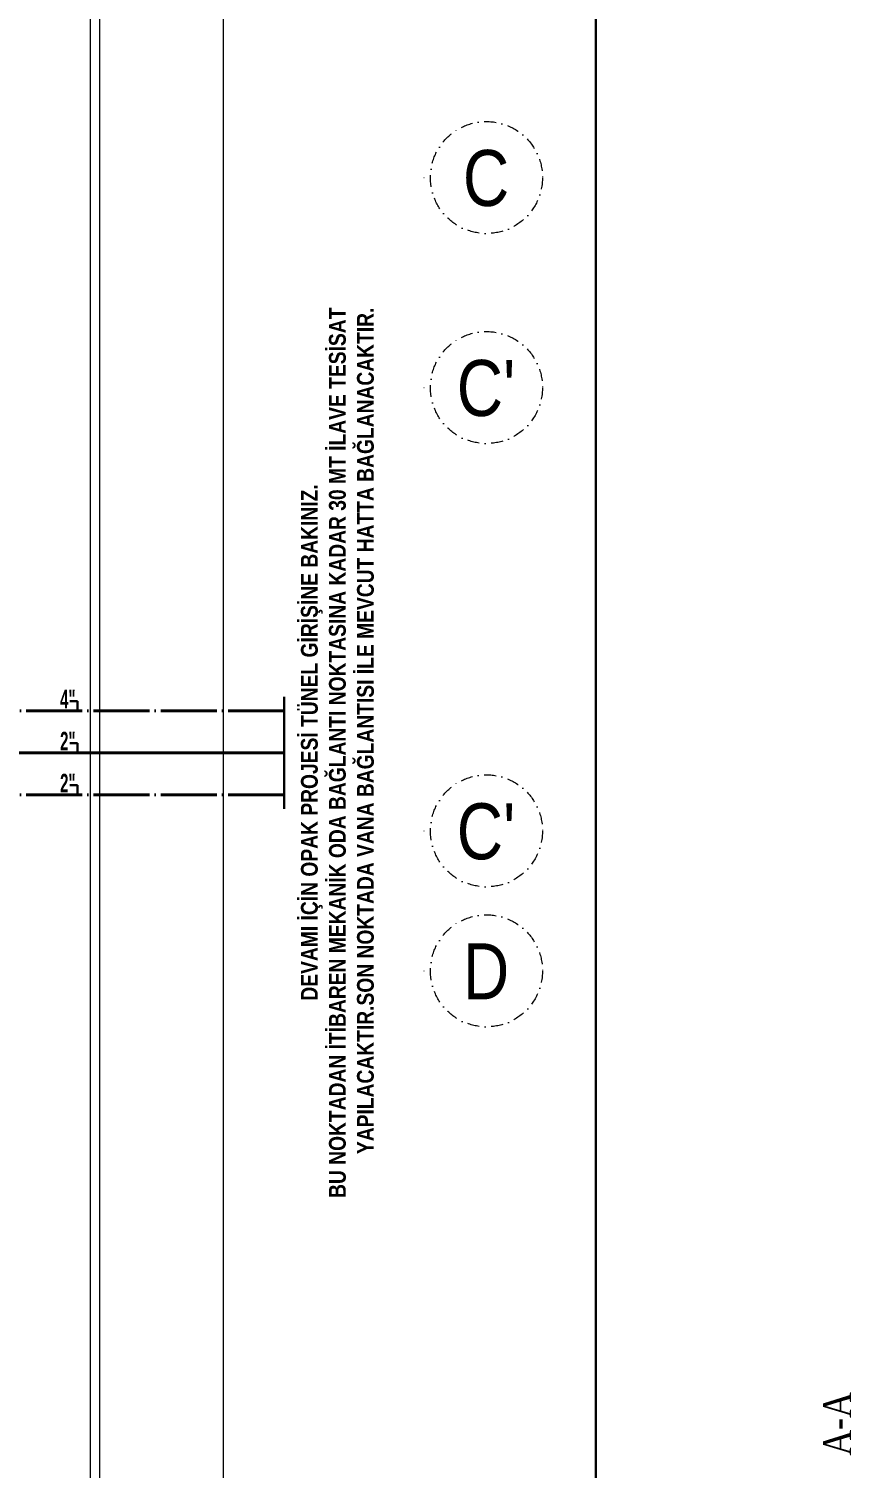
# Model space of a CAD drawing. Header units: centimetres. Extents: x 405464 to 563355, y 50011 to 66875.
# Drawn here: x 518370 to 519251, y 54236 to 55779 of the extents above; entities that cross this region are included whole.
import ezdxf
from ezdxf.enums import TextEntityAlignment as Align

# ---------------------------------------------------------------- set-up
doc = ezdxf.new("R2010")
doc.units = ezdxf.units.CM
doc.linetypes.add('DASHDOT', pattern=[25.4, 12.7, -6.35, 0, -6.35])
doc.linetypes.add('SOGUKSU1', pattern=[72, 60, -6, 0, -6])
doc.layers.get('0').update_dxf_attribs({"lineweight": 9})
for name, color, linetype, lineweight in [('0-KRCN-ANTET', 71, 'Continuous', 30), ('0-KRCN-MİMARİ-220526', 8, 'Continuous', 9), ('0-KRCN-SHT-PROSES-BORU', 1, '0-Y_LINE', 40), ('0-KRCN-SHT-SOGUKSU', 141, 'SOGUKSU1', 40), ('0-KRCN-SHT-YAZI-ÇAP-TEMSU', 81, 'Continuous', 30), ('0-KRCN-Z-ANTET', 71, 'Continuous', 30), ('0-MEK-SHT-YAZI-ÇAP-TEMSU', 81, 'Continuous', 30), ('A_Aks', 30, 'DASHDOT', 9), ('A_Pencere Doğrama-Ex', 140, 'Continuous', 15), ('M00_Mahal_No$0$MH_Alan', 51, 'Continuous', 9), ('MR_Basamak', 111, 'Continuous', 20)]:
    doc.layers.add(name, color=color, linetype=linetype, lineweight=lineweight)
doc.styles.add('Antet_Style 02', font='swissck.ttf')
doc.styles.add('BAYBURT XREF$0$TIMES', font='times.ttf')
doc.styles.add('BORU', font='AGENCYR.TTF')
doc.styles.add('CAP', font='ARIALNB.TTF')
doc.styles.add('M00_Mahal_No$0$Kalin01', font='swissk.ttf')
doc.styles.add('M00_Mahal_No$0$Normal', font='swiss.ttf')
doc.styles.add('MAHAL', font='swissc.ttf')
doc.linetypes.add('0-Y_LINE', pattern='A,100,-0.5,["Y",BORU,S=9,R=0,X=0,Y=-4.5],-5', length=105.5)

# ---------------------------------------------------------------- blocks, each defined once
blk = doc.blocks.new('1_etap')
at = {"layer": 'A_Aks', "color": 8, "ltscale": 100}
for p, q in [((0, 3300), (1911.9, 3300)), ((0, 3300), (1911.9, 3300)), ((0, 3075), (1911.9, 3075)), ((0, 3075), (1911.9, 3075)), ((0, 2600), (1911.9, 2600)), ((0, 2600), (1911.9, 2600)), ((0, 2450), (1911.9, 2450)), ((0, 2450), (1911.9, 2450))]:
    blk.add_line(p, q, dxfattribs=at)
at = {"layer": 'A_Aks', "color": 8}
for centre in [(1971.9, 3300), (1971.9, 3075), (1971.9, 2600), (1971.9, 2450)]:
    blk.add_circle(centre, 60, dxfattribs=at)
at = {"layer": 'MR_Basamak', "color": 8}
for p, q in [((1548, -33), (1548, 4733)), ((1558, -33), (1558, 4733))]:
    blk.add_line(p, q, dxfattribs=at)
at = {"color": 8, "linetype": 'ByBlock', "lineweight": -2}
for tag, height, style, p in [('MAHALNO', 15.7, 'M00_Mahal_No$0$Kalin01', (-1403.5, 5183, -22.7)), ('MAHALADI', 25.1, 'M00_Mahal_No$0$Normal', (-1403.5, 5151.6, -22.7)), ('MAHALNO', 9.8, 'M00_Mahal_No$0$Kalin01', (-1049.8, 5038.2)), ('MAHALADI', 15.7, 'M00_Mahal_No$0$Normal', (-1049.8, 5018.6)), ('MAHALNO', 19.6, 'M00_Mahal_No$0$Kalin01', (585.2, 4515.9)), ('MAHALADI', 31.4, 'M00_Mahal_No$0$Normal', (585.2, 4476.7)), ('MAHALNO', 19.6, 'M00_Mahal_No$0$Kalin01', (543.6, 3917.9)), ('MAHALADI', 31.4, 'M00_Mahal_No$0$Normal', (543.6, 3878.7)), ('MAHALNO', 19.6, 'M00_Mahal_No$0$Kalin01', (175.4, 3438.2)), ('MAHALADI', 31.4, 'M00_Mahal_No$0$Normal', (175.4, 3399)), ('MAHALNO', 15.7, 'M00_Mahal_No$0$Kalin01', (662.5, 3278.7)), ('MAHALADI', 25.1, 'M00_Mahal_No$0$Normal', (662.5, 3247.3)), ('MAHALNO', 9.8, 'M00_Mahal_No$0$Kalin01', (928.4, 2524.9)), ('MAHALADI', 15.7, 'M00_Mahal_No$0$Normal', (928.4, 2505.3)), ('MAHALNO', 19.6, 'M00_Mahal_No$0$Kalin01', (683, 1295.9)), ('MAHALADI', 31.4, 'M00_Mahal_No$0$Normal', (683, 1256.7))]:
    blk.add_attdef(tag, text='', height=height, dxfattribs=dict(at, style=style)).set_placement(p, align=Align.MIDDLE_CENTER)
at = {"layer": 'A_Aks', "color": 8, "style": 'Antet_Style 02'}
for s, p in [('C', (1971.5, 3299.5)), ("C'", (1971.5, 3074.5)), ("C'", (1971.5, 2599.5)), ('D', (1971.5, 2449.5))]:
    blk.add_text(s, height=60, dxfattribs=at).set_placement(p, align=Align.MIDDLE_CENTER)
at = {"layer": 'A_Pencere Doğrama-Ex', "color": 8, "style": 'MAHAL'}
for p in [(163.4, 4608.5), (585.7, 4362.5), (584.1, 3781.1), (404.7, 3207), (477.6, 2356.8), (647.1, 1093.3), (160.8, 91.1)]:
    blk.add_attdef('KOT', p, '', height=10, dxfattribs=at)
at = {"layer": 'M00_Mahal_No$0$MH_Alan', "color": 8, "style": 'M00_Mahal_No$0$Normal'}
for height, p in [(25.1, (-1403.5, 5114, -22.7)), (15.7, (-1049.8, 4995.1)), (31.4, (585.2, 4429.6)), (31.4, (543.6, 3831.7)), (31.4, (175.4, 3351.9)), (25.1, (662.5, 3209.7)), (15.7, (928.4, 2481.8)), (31.4, (683, 1209.6))]:
    blk.add_attdef('ALAN', text='', height=height, dxfattribs=at).set_placement(p, align=Align.MIDDLE_CENTER)
blk = doc.blocks.new('A$C9e52caec')
at = {"color": 8}
blk.add_blockref('1_etap', (12530, 57), dxfattribs=at)
at = {"color": 8, "ltscale": 10}
blk.add_lwpolyline([(12564.5, 4987), (14220, 4987), (14220, -173), (12564.5, -173)], close=True, dxfattribs=at)

msp = doc.modelspace()

# ---------------------------------------------------------------- block references
at = {"layer": '0-KRCN-MİMARİ-220526', "rotation": 359.999999999997}
msp.add_blockref('A$C9e52caec', (504358.3, 52262.4, 74), dxfattribs=at)

# ---------------------------------------------------------------- texts
at = {"layer": '0-KRCN-ANTET', "style": 'BAYBURT XREF$0$TIMES', "width": 0.85}
msp.add_text('A-A', height=30, rotation=90, dxfattribs=at).set_placement((519235.6, 54284), align=Align.MIDDLE)

# ---------------------------------------------------------------- next in the draw order: linework, layer by layer
at = {"layer": '0-KRCN-SHT-PROSES-BORU'}
msp.add_line((518643.6, 55002.9), (518075.7, 55002.9), dxfattribs=at)
at = {"layer": '0-KRCN-SHT-SOGUKSU'}
for p, q in [((518643.6, 55047.9), (518120.7, 55047.9)), ((518643.6, 54957.9), (518030.7, 54957.9))]:
    msp.add_line(p, q, dxfattribs=at)
at = {"layer": '0-KRCN-SHT-YAZI-ÇAP-TEMSU', "linetype": 'Continuous'}
msp.add_line((518643.6, 55062.9, 74), (518643.6, 54942.9, 74), dxfattribs=at)
at = {"layer": '0-KRCN-Z-ANTET'}
msp.add_lwpolyline([(503294.8, 57911.3), (518977.4, 57911.3), (518977.4, 51111.3), (503294.8, 51111.3)], close=True, dxfattribs=at)
at = {"layer": '0-MEK-SHT-YAZI-ÇAP-TEMSU', "linetype": 'Continuous'}
for p, q in [((518422.4, 55058.2), (518414, 55058.2)), ((518422.4, 55047.9), (518422.4, 55058.2)), ((518422.4, 55013.2), (518414, 55013.2)), ((518422.4, 55002.9), (518422.4, 55013.2)), ((518422.4, 54968.2), (518414, 54968.2)), ((518422.4, 54957.9), (518422.4, 54968.2))]:
    msp.add_line(p, q, dxfattribs=at)

# ---------------------------------------------------------------- next in the draw order: texts
at = {"layer": '0-KRCN-SHT-YAZI-ÇAP-TEMSU', "linetype": 'Continuous', "char_height": 18, "attachment_point": 3, "rotation": 90, "style": 'CAP'}
for s, insert, width in [('BU NOKTADAN İTİBAREN MEKANİK ODA BAĞLANTI NOKTASINA KADAR 30 MT İLAVE TESİSAT YAPILACAKTIR.SON NOKTADA VANA BAĞLANTISI İLE MEVCUT HATTA BAĞLANACAKTIR.', (518691.6, 55480), 972.276), ('DEVAMI İÇİN OPAK PROJESİ TÜNEL GİRİŞİNE BAKINIZ. ', (518661.6, 55290.7), 568.262)]:
    msp.add_mtext(s, dxfattribs=dict(at, insert=insert, width=width))
at = {"layer": '0-MEK-SHT-YAZI-ÇAP-TEMSU', "linetype": 'Continuous', "style": 'CAP', "width": 0.7}
for s, p in [('4"', (518403.7, 55060.5)), ('2"', (518403.7, 55015.5)), ('2"', (518403.7, 54970.5))]:
    msp.add_text(s, height=20, dxfattribs=at).set_placement(p, align=Align.MIDDLE_LEFT)

doc.saveas('drawing.dxf')
